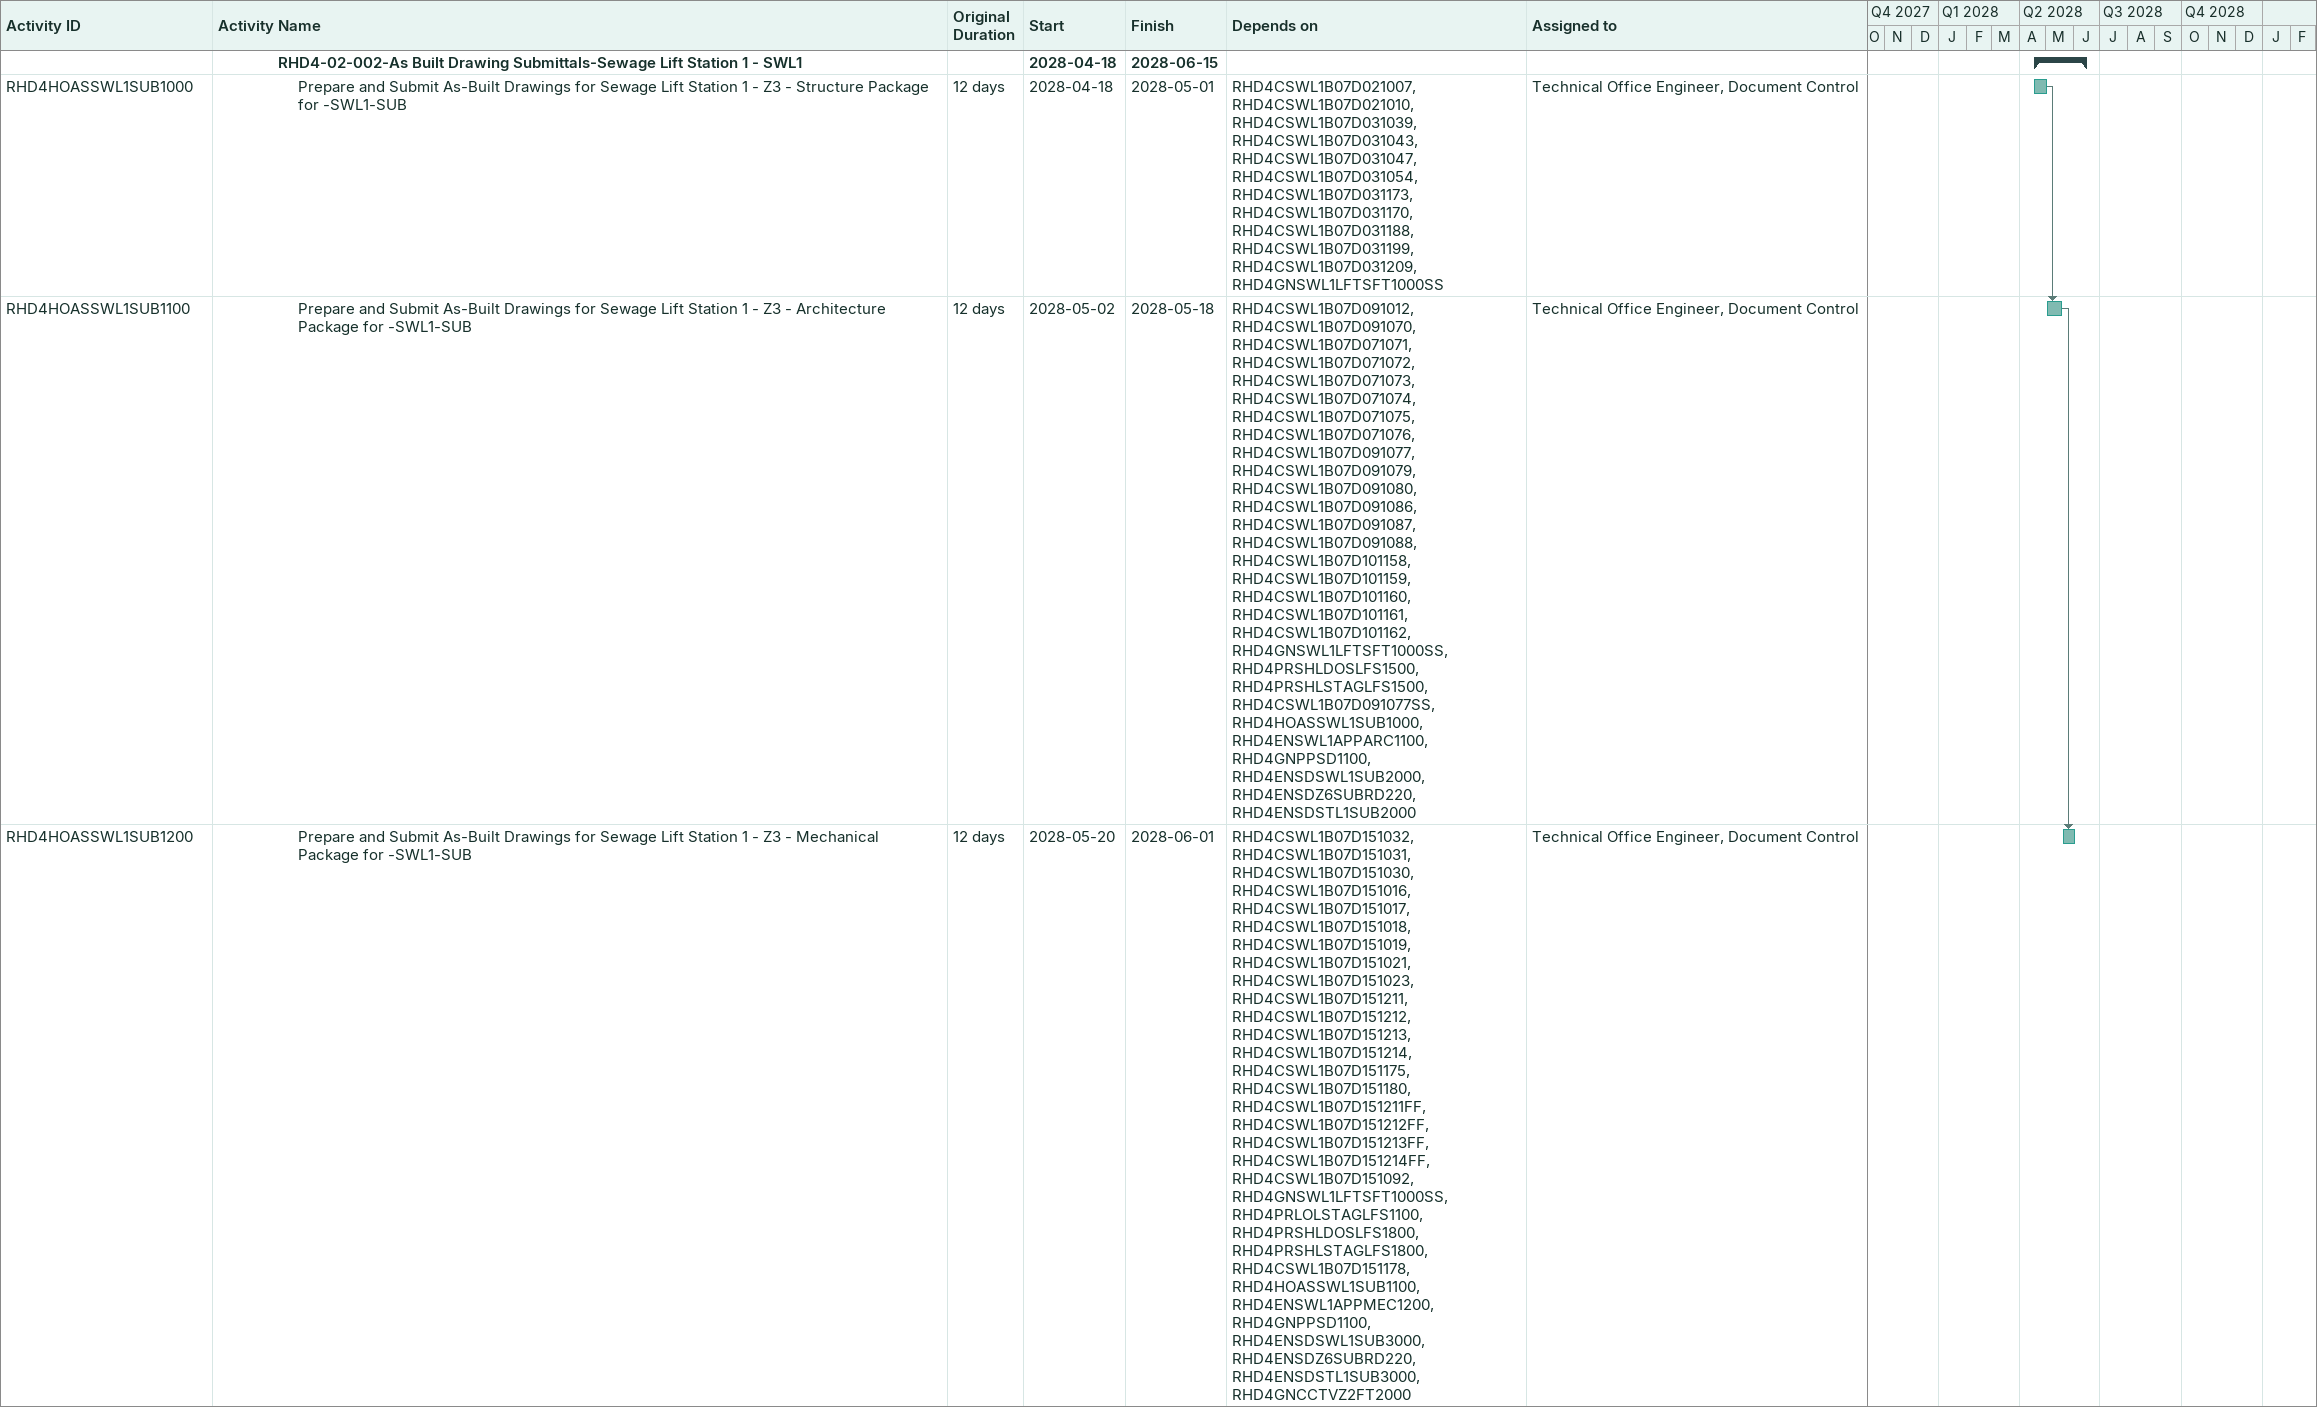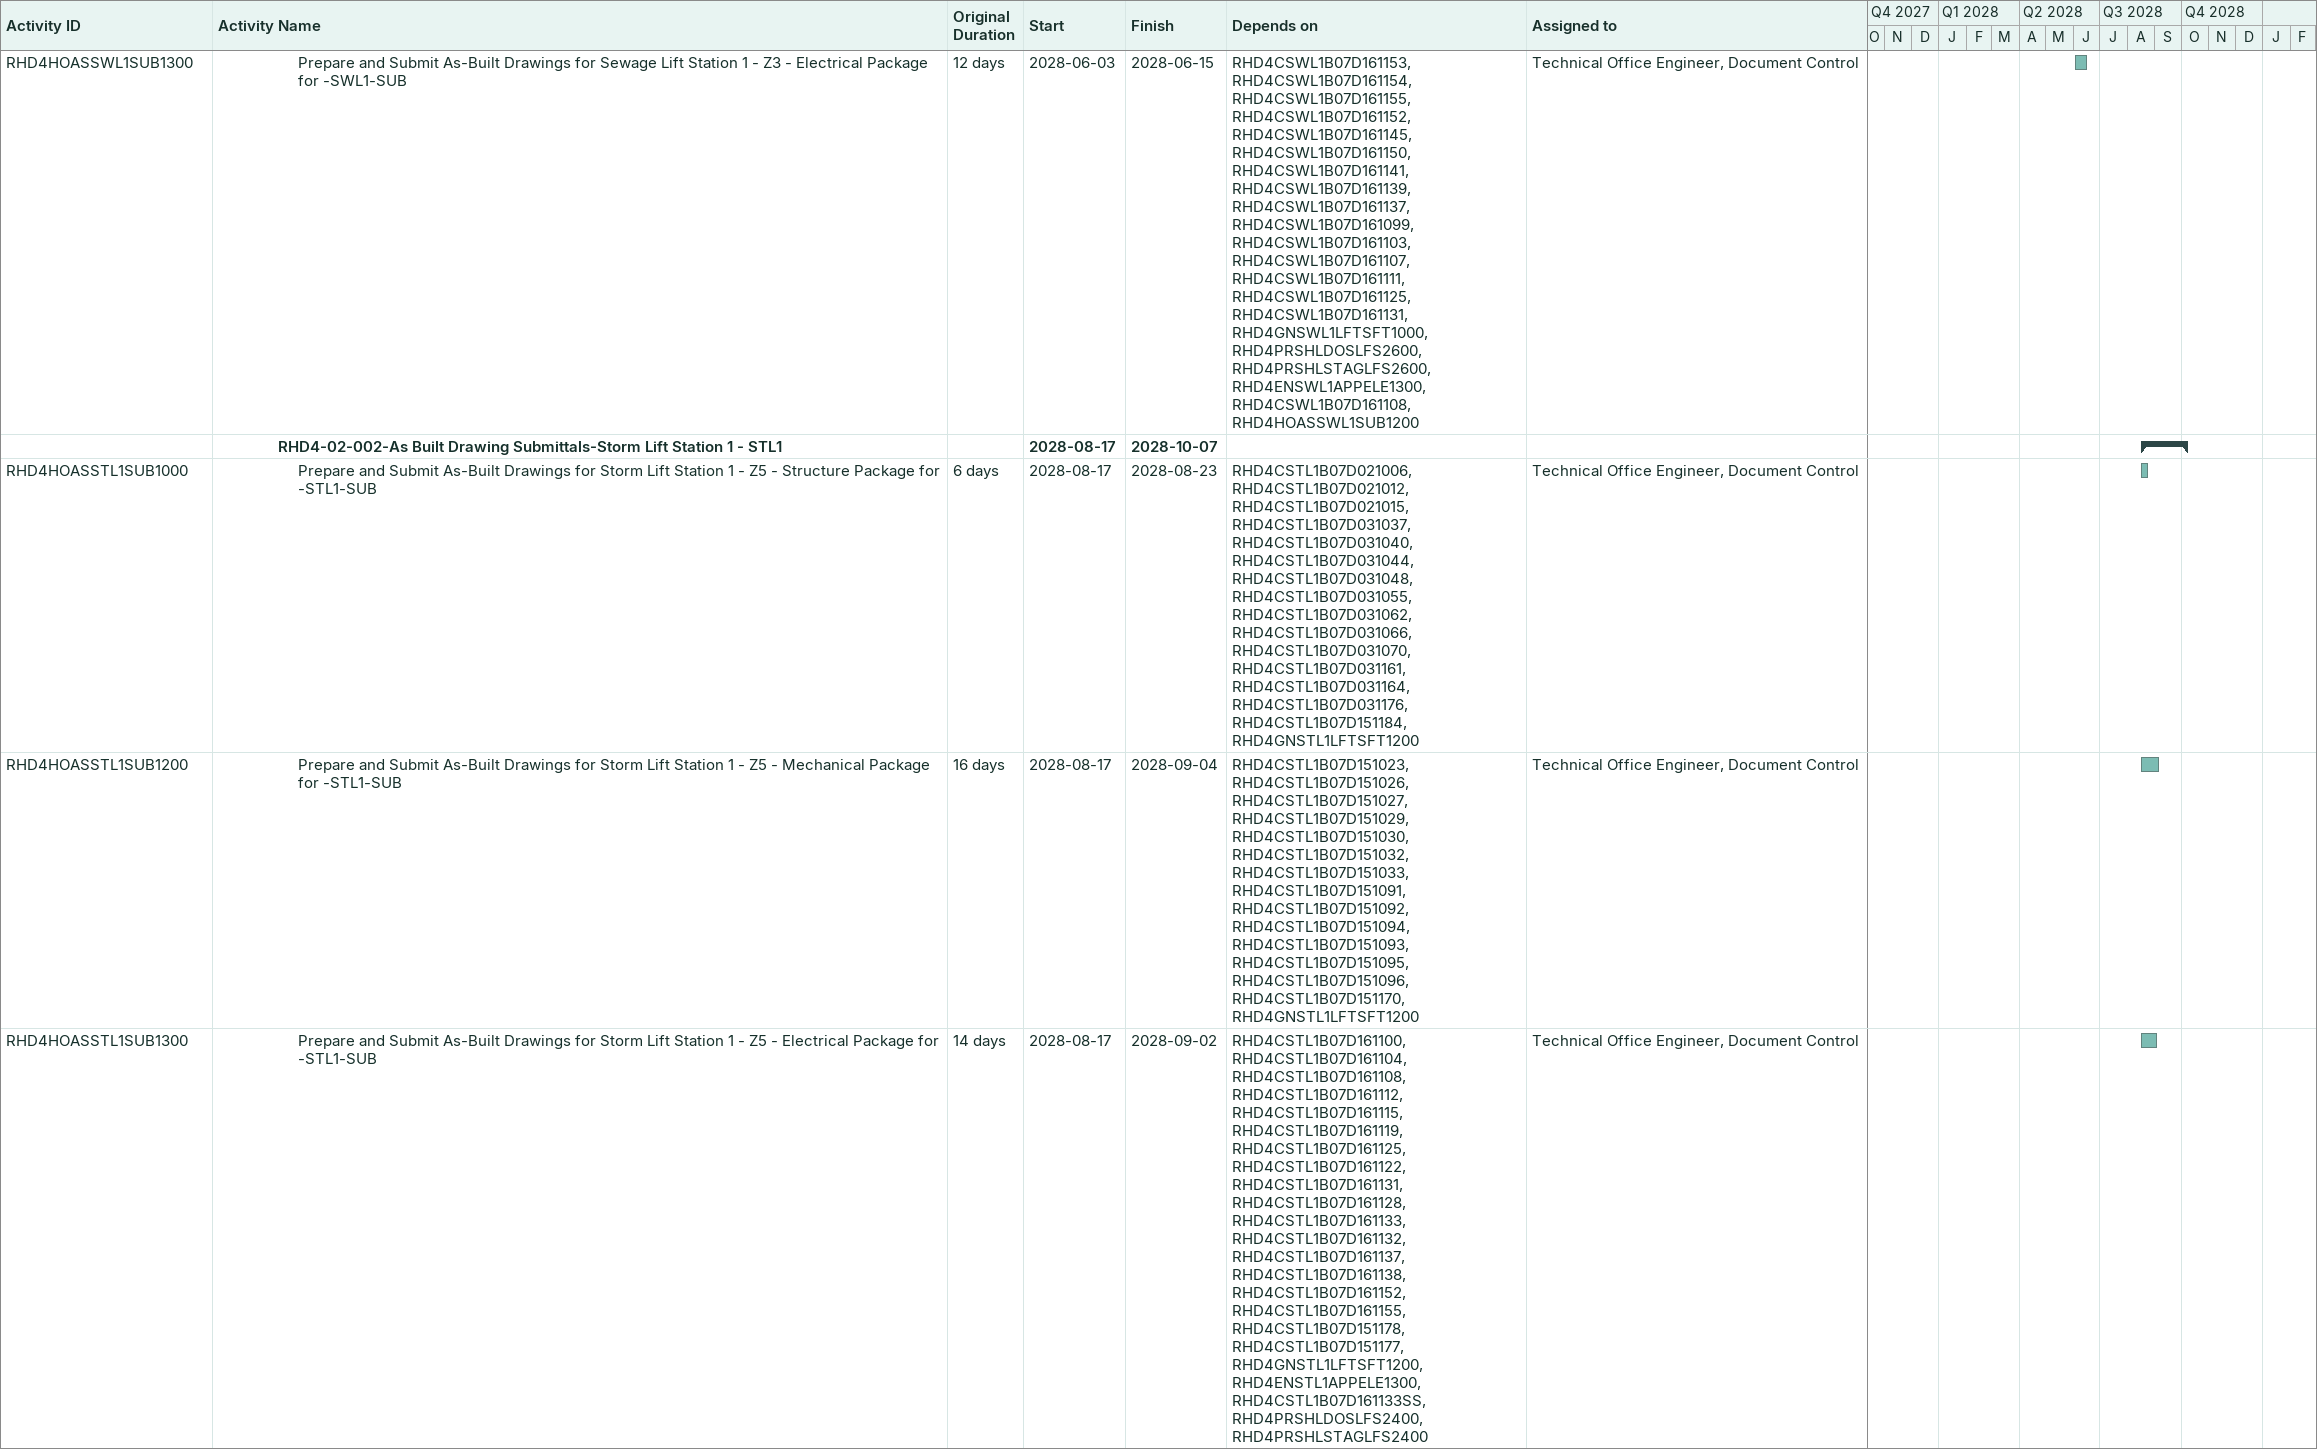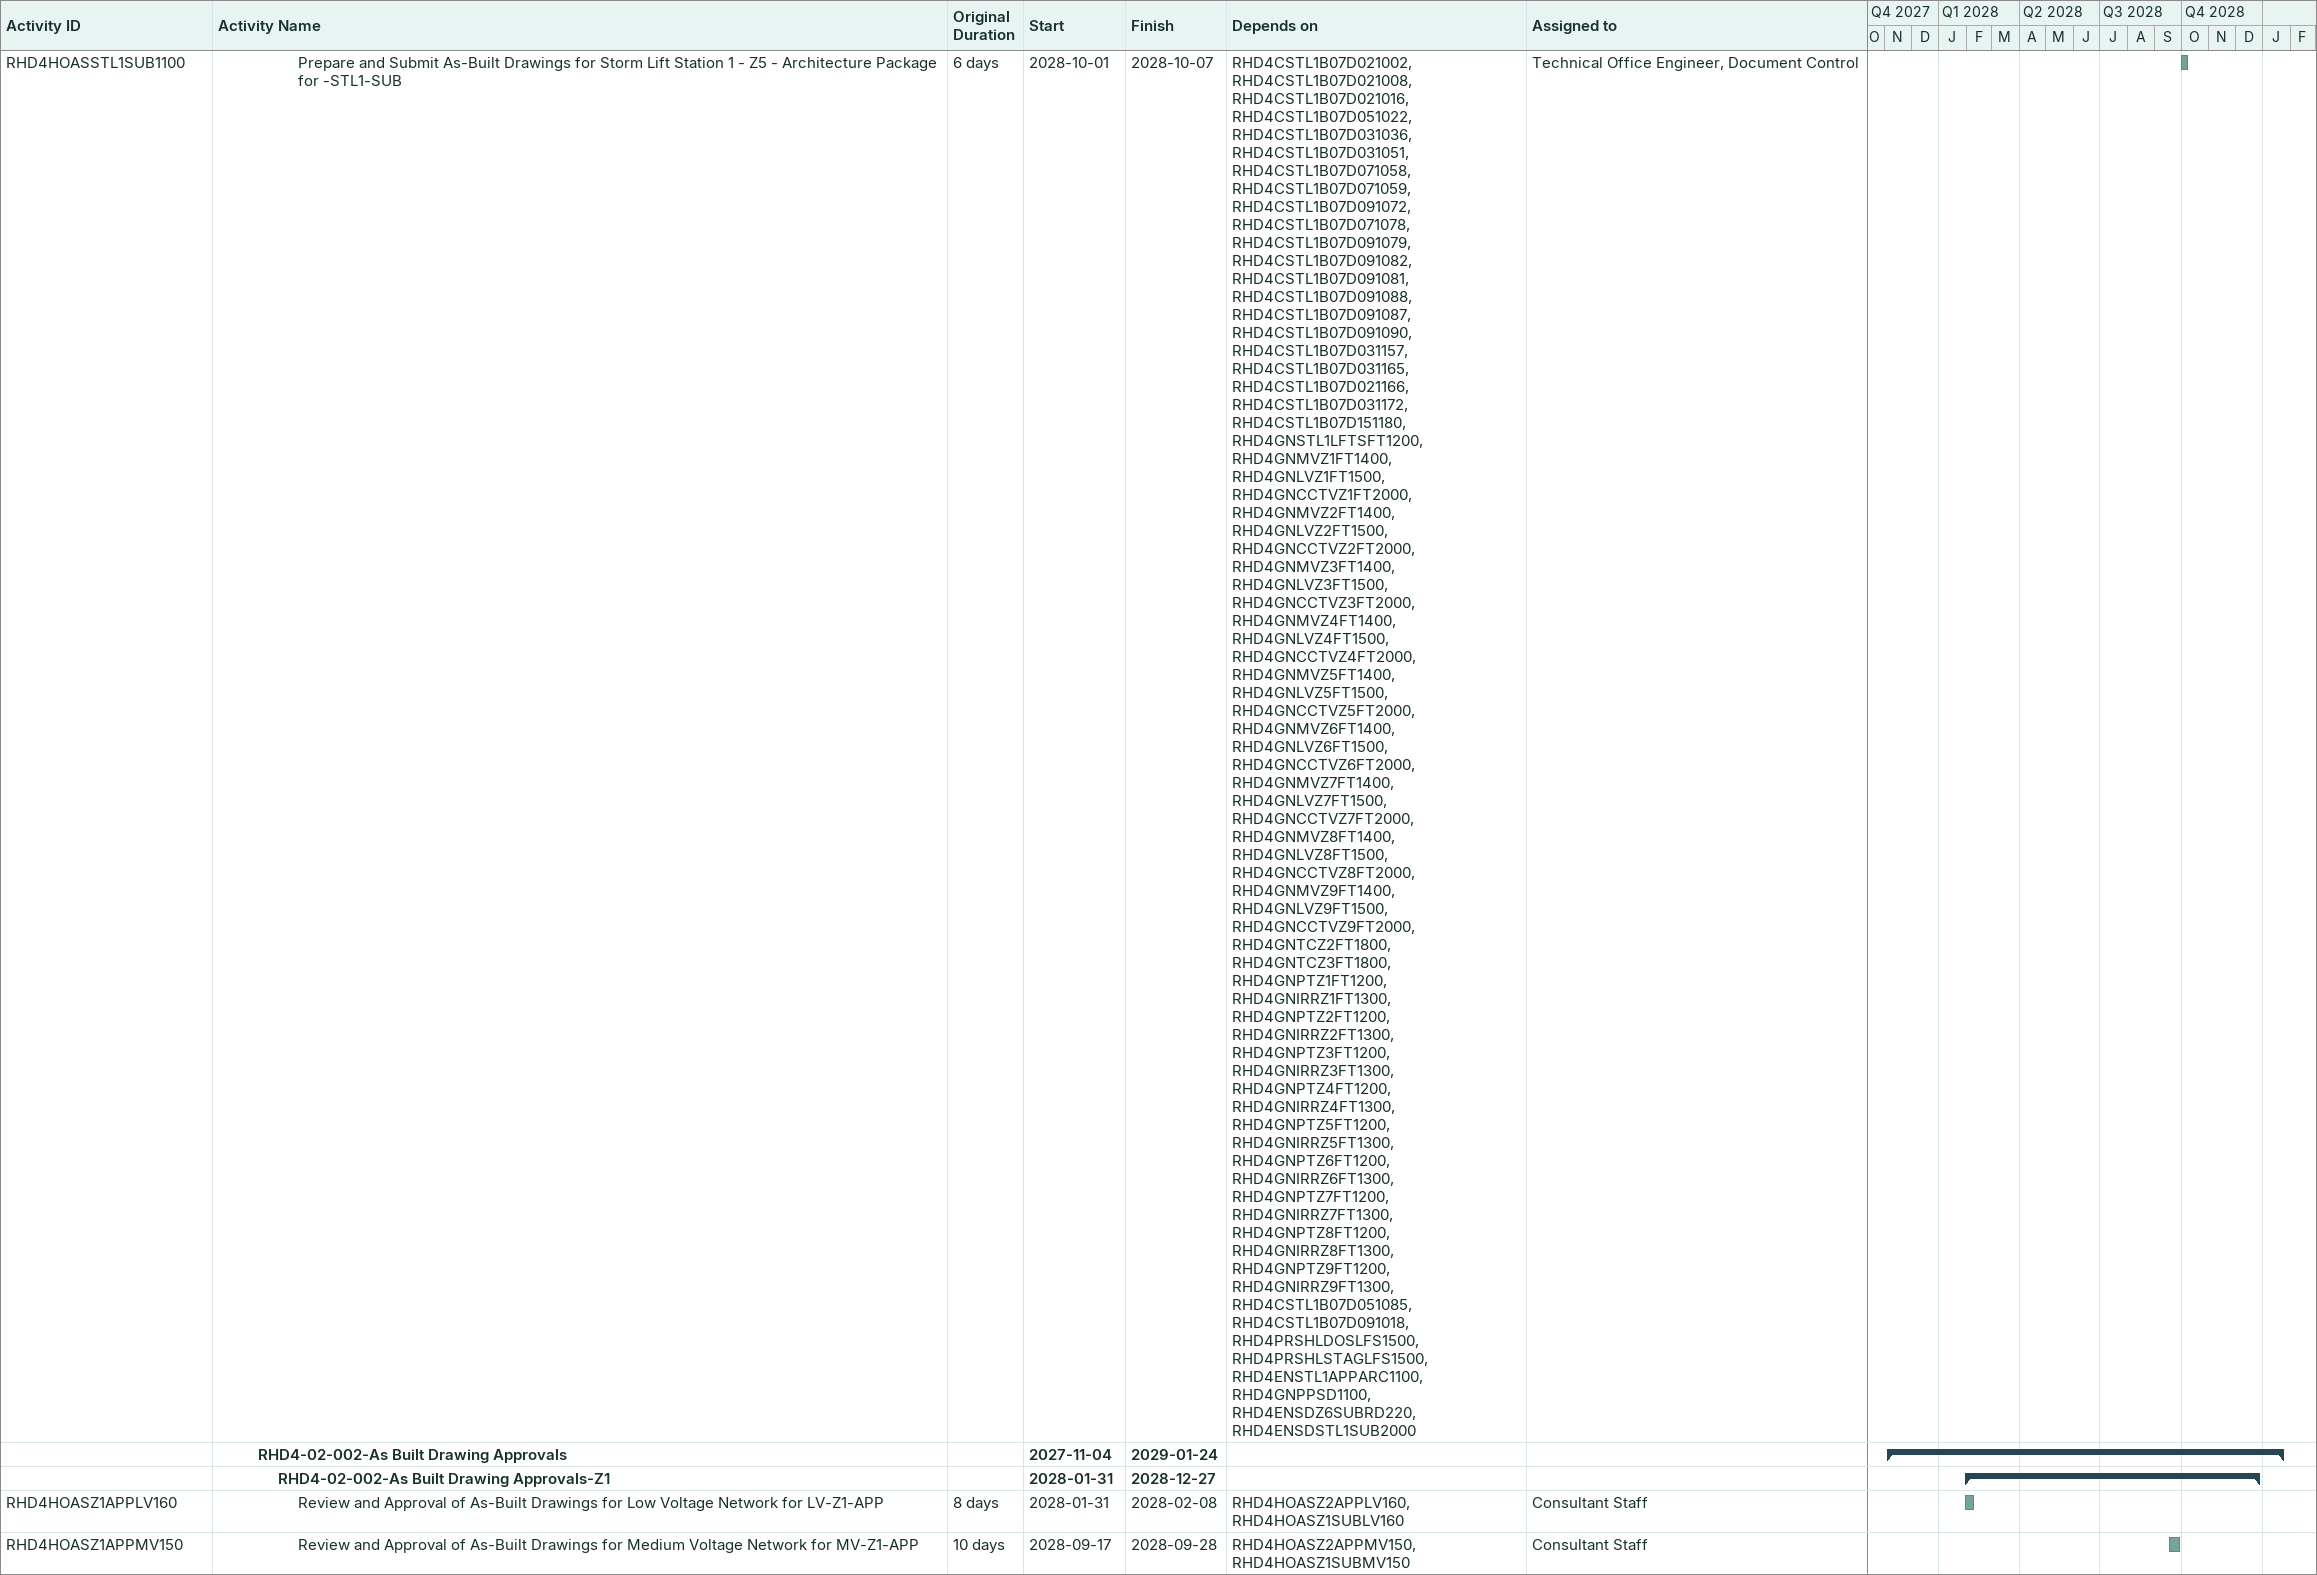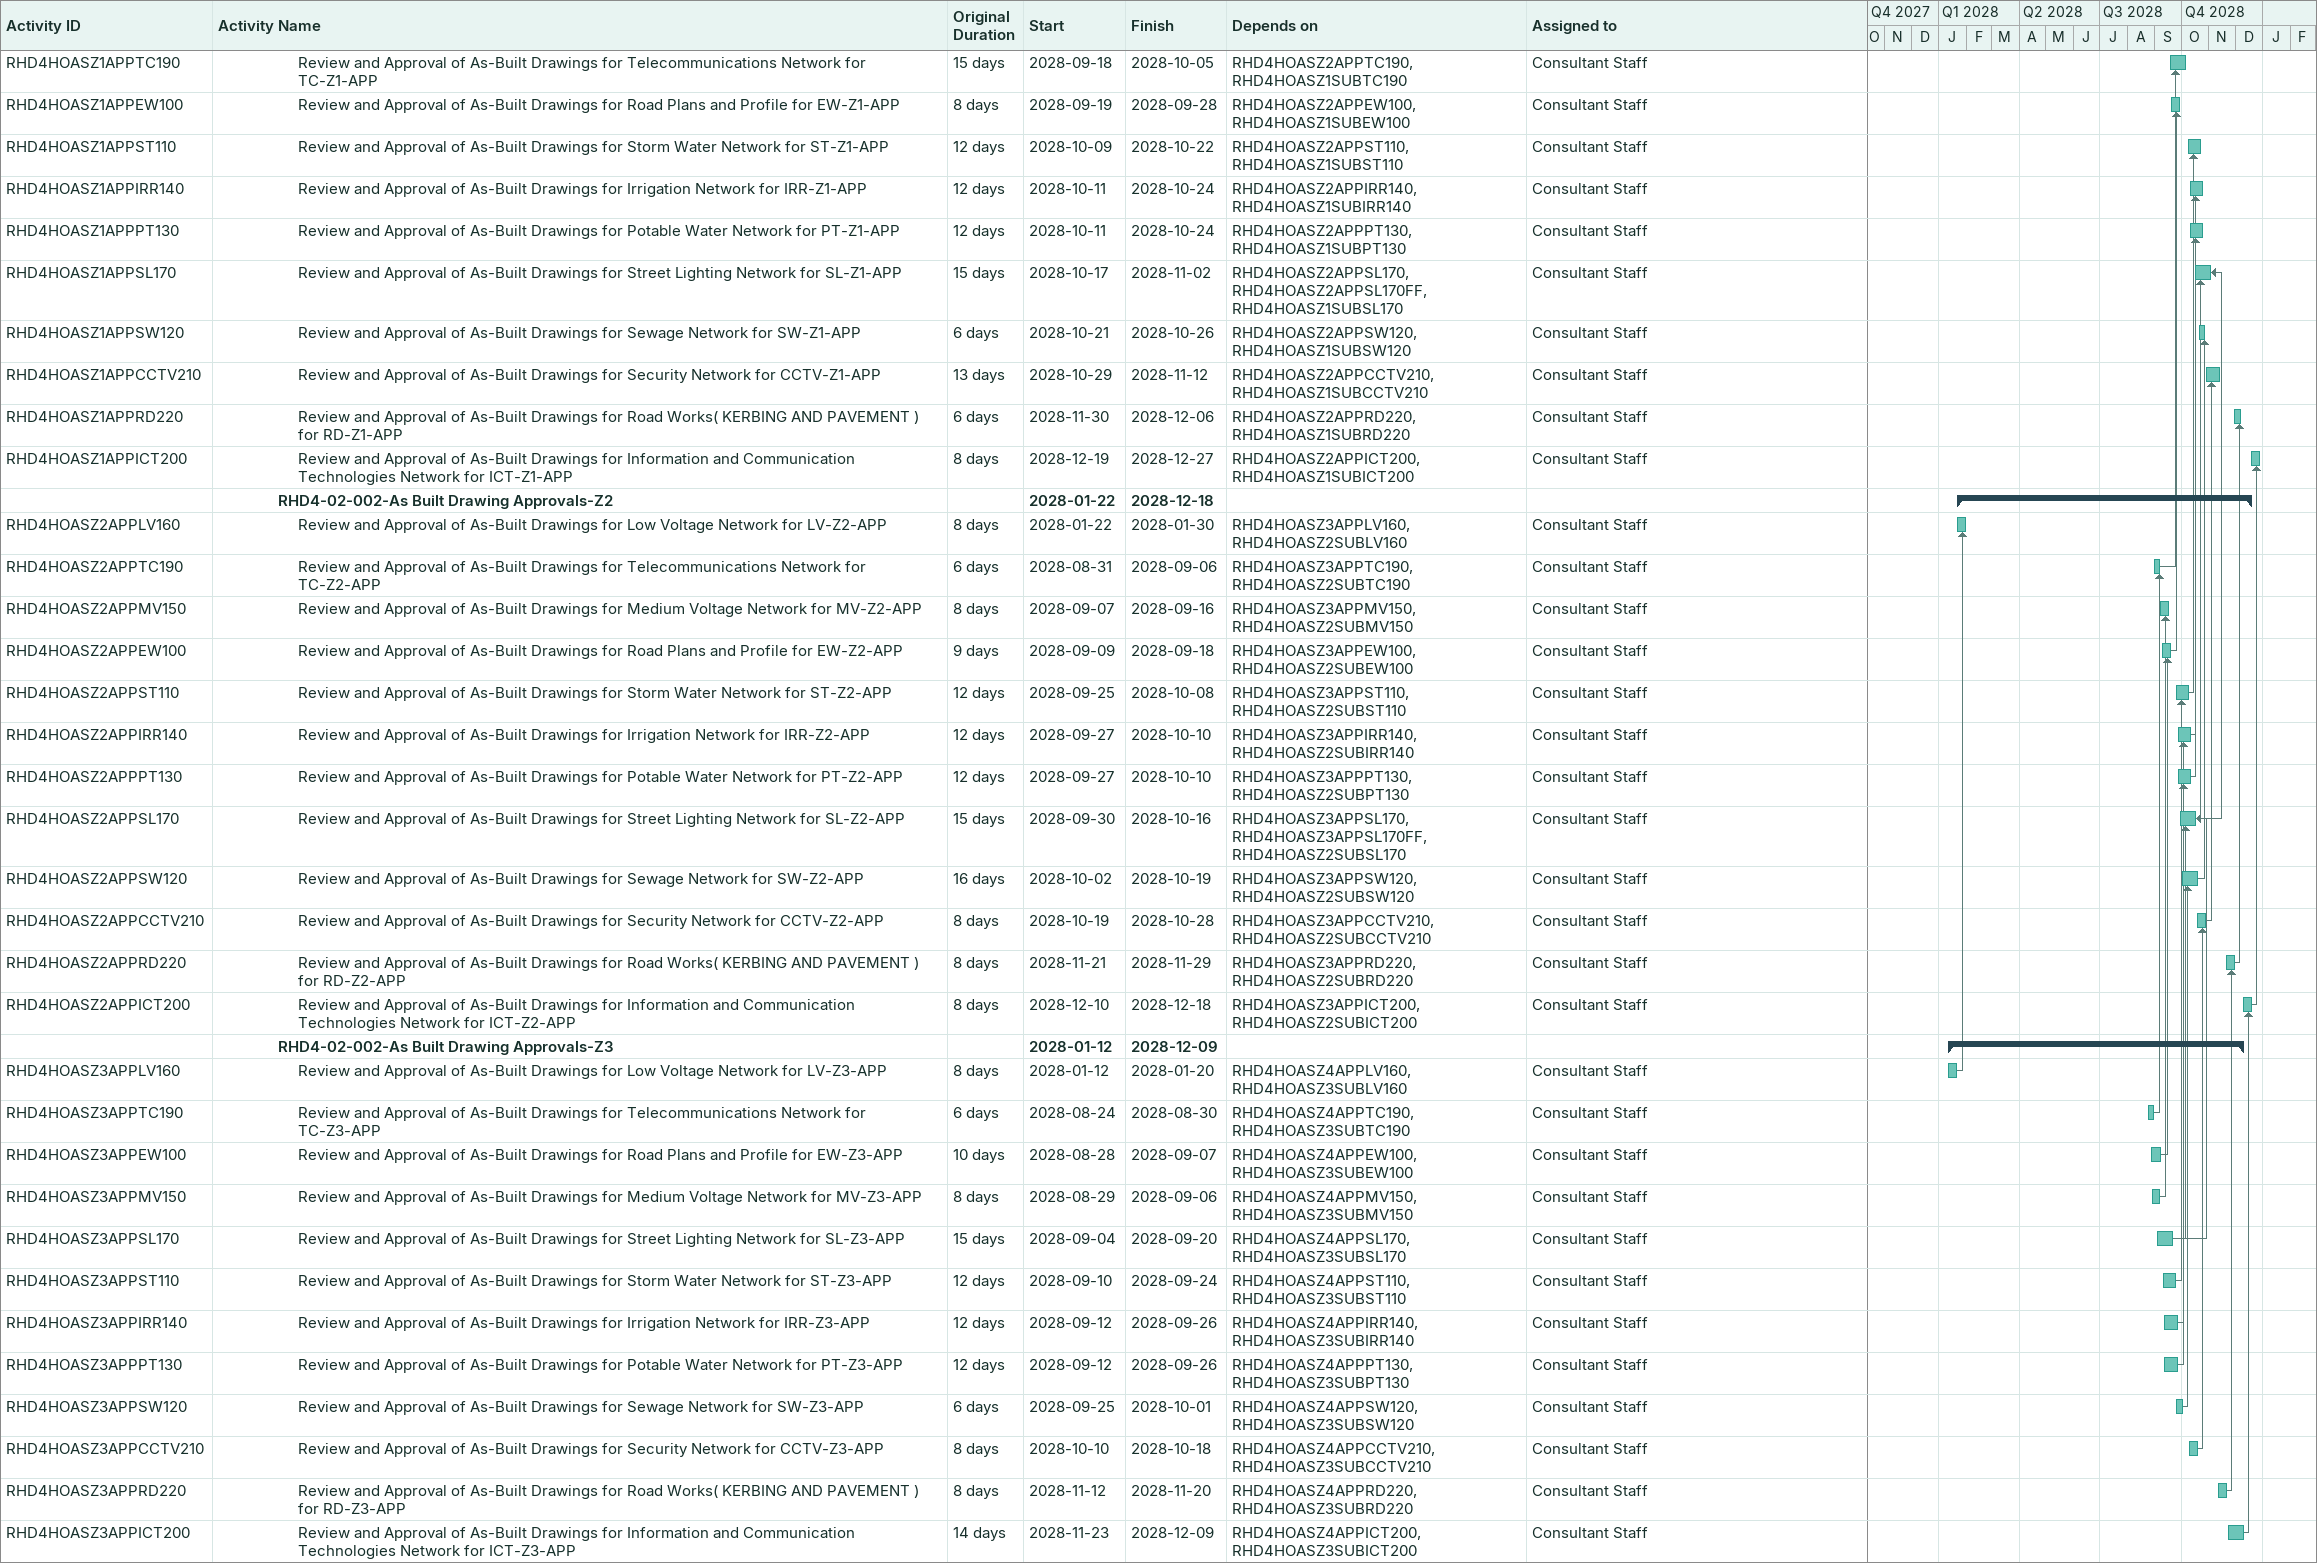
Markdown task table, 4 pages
| ID | Level | Task | Original duration | Start | Finish | Predecessors | Resources |
|---|---|---|---|---|---|---|---|
|  | 4 | **RHD4-02-002-As Built Drawing Submittals-Sewage Lift Station 1 - SWL1** |  | 2028-04-18 | 2028-06-15 |  |  |
| RHD4HOASSWL1SUB1000 | 5 | Prepare and Submit As-Built Drawings for Sewage Lift Station 1 - Z3 - Structure Package for -SWL1-SUB | 12d | 2028-04-18 | 2028-05-01 | RHD4CSWL1B07D021007, RHD4CSWL1B07D021010, RHD4CSWL1B07D031039, RHD4CSWL1B07D031043, RHD4CSWL1B07D031047, RHD4CSWL1B07D031054, RHD4CSWL1B07D031173, RHD4CSWL1B07D031170, RHD4CSWL1B07D031188, RHD4CSWL1B07D031199, RHD4CSWL1B07D031209, RHD4GNSWL1LFTSFT1000SS | Technical Office Engineer, Document Control |
| RHD4HOASSWL1SUB1100 | 5 | Prepare and Submit As-Built Drawings for Sewage Lift Station 1 - Z3 - Architecture Package for -SWL1-SUB | 12d | 2028-05-02 | 2028-05-18 | RHD4CSWL1B07D091012, RHD4CSWL1B07D091070, RHD4CSWL1B07D071071, RHD4CSWL1B07D071072, RHD4CSWL1B07D071073, RHD4CSWL1B07D071074, RHD4CSWL1B07D071075, RHD4CSWL1B07D071076, RHD4CSWL1B07D091077, RHD4CSWL1B07D091079, RHD4CSWL1B07D091080, RHD4CSWL1B07D091086, RHD4CSWL1B07D091087, RHD4CSWL1B07D091088, RHD4CSWL1B07D101158, RHD4CSWL1B07D101159, RHD4CSWL1B07D101160, RHD4CSWL1B07D101161, RHD4CSWL1B07D101162, RHD4GNSWL1LFTSFT1000SS, RHD4PRSHLDOSLFS1500, RHD4PRSHLSTAGLFS1500, RHD4CSWL1B07D091077SS, RHD4HOASSWL1SUB1000, RHD4ENSWL1APPARC1100, RHD4GNPPSD1100, RHD4ENSDSWL1SUB2000, RHD4ENSDZ6SUBRD220, RHD4ENSDSTL1SUB2000 | Technical Office Engineer, Document Control |
| RHD4HOASSWL1SUB1200 | 5 | Prepare and Submit As-Built Drawings for Sewage Lift Station 1 - Z3 - Mechanical Package for -SWL1-SUB | 12d | 2028-05-20 | 2028-06-01 | RHD4CSWL1B07D151032, RHD4CSWL1B07D151031, RHD4CSWL1B07D151030, RHD4CSWL1B07D151016, RHD4CSWL1B07D151017, RHD4CSWL1B07D151018, RHD4CSWL1B07D151019, RHD4CSWL1B07D151021, RHD4CSWL1B07D151023, RHD4CSWL1B07D151211, RHD4CSWL1B07D151212, RHD4CSWL1B07D151213, RHD4CSWL1B07D151214, RHD4CSWL1B07D151175, RHD4CSWL1B07D151180, RHD4CSWL1B07D151211FF, RHD4CSWL1B07D151212FF, RHD4CSWL1B07D151213FF, RHD4CSWL1B07D151214FF, RHD4CSWL1B07D151092, RHD4GNSWL1LFTSFT1000SS, RHD4PRLOLSTAGLFS1100, RHD4PRSHLDOSLFS1800, RHD4PRSHLSTAGLFS1800, RHD4CSWL1B07D151178, RHD4HOASSWL1SUB1100, RHD4ENSWL1APPMEC1200, RHD4GNPPSD1100, RHD4ENSDSWL1SUB3000, RHD4ENSDZ6SUBRD220, RHD4ENSDSTL1SUB3000, RHD4GNCCTVZ2FT2000 | Technical Office Engineer, Document Control |
| RHD4HOASSWL1SUB1300 | 5 | Prepare and Submit As-Built Drawings for Sewage Lift Station 1 - Z3 - Electrical Package for -SWL1-SUB | 12d | 2028-06-03 | 2028-06-15 | RHD4CSWL1B07D161153, RHD4CSWL1B07D161154, RHD4CSWL1B07D161155, RHD4CSWL1B07D161152, RHD4CSWL1B07D161145, RHD4CSWL1B07D161150, RHD4CSWL1B07D161141, RHD4CSWL1B07D161139, RHD4CSWL1B07D161137, RHD4CSWL1B07D161099, RHD4CSWL1B07D161103, RHD4CSWL1B07D161107, RHD4CSWL1B07D161111, RHD4CSWL1B07D161125, RHD4CSWL1B07D161131, RHD4GNSWL1LFTSFT1000, RHD4PRSHLDOSLFS2600, RHD4PRSHLSTAGLFS2600, RHD4ENSWL1APPELE1300, RHD4CSWL1B07D161108, RHD4HOASSWL1SUB1200 | Technical Office Engineer, Document Control |
|  | 4 | **RHD4-02-002-As Built Drawing Submittals-Storm Lift Station 1 - STL1** |  | 2028-08-17 | 2028-10-07 |  |  |
| RHD4HOASSTL1SUB1000 | 5 | Prepare and Submit As-Built Drawings for Storm Lift Station 1 - Z5 - Structure Package for -STL1-SUB | 6d | 2028-08-17 | 2028-08-23 | RHD4CSTL1B07D021006, RHD4CSTL1B07D021012, RHD4CSTL1B07D021015, RHD4CSTL1B07D031037, RHD4CSTL1B07D031040, RHD4CSTL1B07D031044, RHD4CSTL1B07D031048, RHD4CSTL1B07D031055, RHD4CSTL1B07D031062, RHD4CSTL1B07D031066, RHD4CSTL1B07D031070, RHD4CSTL1B07D031161, RHD4CSTL1B07D031164, RHD4CSTL1B07D031176, RHD4CSTL1B07D151184, RHD4GNSTL1LFTSFT1200 | Technical Office Engineer, Document Control |
| RHD4HOASSTL1SUB1200 | 5 | Prepare and Submit As-Built Drawings for Storm Lift Station 1 - Z5 - Mechanical Package for -STL1-SUB | 16d | 2028-08-17 | 2028-09-04 | RHD4CSTL1B07D151023, RHD4CSTL1B07D151026, RHD4CSTL1B07D151027, RHD4CSTL1B07D151029, RHD4CSTL1B07D151030, RHD4CSTL1B07D151032, RHD4CSTL1B07D151033, RHD4CSTL1B07D151091, RHD4CSTL1B07D151092, RHD4CSTL1B07D151094, RHD4CSTL1B07D151093, RHD4CSTL1B07D151095, RHD4CSTL1B07D151096, RHD4CSTL1B07D151170, RHD4GNSTL1LFTSFT1200 | Technical Office Engineer, Document Control |
| RHD4HOASSTL1SUB1300 | 5 | Prepare and Submit As-Built Drawings for Storm Lift Station 1 - Z5 - Electrical Package for -STL1-SUB | 14d | 2028-08-17 | 2028-09-02 | RHD4CSTL1B07D161100, RHD4CSTL1B07D161104, RHD4CSTL1B07D161108, RHD4CSTL1B07D161112, RHD4CSTL1B07D161115, RHD4CSTL1B07D161119, RHD4CSTL1B07D161125, RHD4CSTL1B07D161122, RHD4CSTL1B07D161131, RHD4CSTL1B07D161128, RHD4CSTL1B07D161133, RHD4CSTL1B07D161132, RHD4CSTL1B07D161137, RHD4CSTL1B07D161138, RHD4CSTL1B07D161152, RHD4CSTL1B07D161155, RHD4CSTL1B07D151178, RHD4CSTL1B07D151177, RHD4GNSTL1LFTSFT1200, RHD4ENSTL1APPELE1300, RHD4CSTL1B07D161133SS, RHD4PRSHLDOSLFS2400, RHD4PRSHLSTAGLFS2400 | Technical Office Engineer, Document Control |
| RHD4HOASSTL1SUB1100 | 5 | Prepare and Submit As-Built Drawings for Storm Lift Station 1 - Z5 - Architecture Package for -STL1-SUB | 6d | 2028-10-01 | 2028-10-07 | RHD4CSTL1B07D021002, RHD4CSTL1B07D021008, RHD4CSTL1B07D021016, RHD4CSTL1B07D051022, RHD4CSTL1B07D031036, RHD4CSTL1B07D031051, RHD4CSTL1B07D071058, RHD4CSTL1B07D071059, RHD4CSTL1B07D091072, RHD4CSTL1B07D071078, RHD4CSTL1B07D091079, RHD4CSTL1B07D091082, RHD4CSTL1B07D091081, RHD4CSTL1B07D091088, RHD4CSTL1B07D091087, RHD4CSTL1B07D091090, RHD4CSTL1B07D031157, RHD4CSTL1B07D031165, RHD4CSTL1B07D021166, RHD4CSTL1B07D031172, RHD4CSTL1B07D151180, RHD4GNSTL1LFTSFT1200, RHD4GNMVZ1FT1400, RHD4GNLVZ1FT1500, RHD4GNCCTVZ1FT2000, RHD4GNMVZ2FT1400, RHD4GNLVZ2FT1500, RHD4GNCCTVZ2FT2000, RHD4GNMVZ3FT1400, RHD4GNLVZ3FT1500, RHD4GNCCTVZ3FT2000, RHD4GNMVZ4FT1400, RHD4GNLVZ4FT1500, RHD4GNCCTVZ4FT2000, RHD4GNMVZ5FT1400, RHD4GNLVZ5FT1500, RHD4GNCCTVZ5FT2000, RHD4GNMVZ6FT1400, RHD4GNLVZ6FT1500, RHD4GNCCTVZ6FT2000, RHD4GNMVZ7FT1400, RHD4GNLVZ7FT1500, RHD4GNCCTVZ7FT2000, RHD4GNMVZ8FT1400, RHD4GNLVZ8FT1500, RHD4GNCCTVZ8FT2000, RHD4GNMVZ9FT1400, RHD4GNLVZ9FT1500, RHD4GNCCTVZ9FT2000, RHD4GNTCZ2FT1800, RHD4GNTCZ3FT1800, RHD4GNPTZ1FT1200, RHD4GNIRRZ1FT1300, RHD4GNPTZ2FT1200, RHD4GNIRRZ2FT1300, RHD4GNPTZ3FT1200, RHD4GNIRRZ3FT1300, RHD4GNPTZ4FT1200, RHD4GNIRRZ4FT1300, RHD4GNPTZ5FT1200, RHD4GNIRRZ5FT1300, RHD4GNPTZ6FT1200, RHD4GNIRRZ6FT1300, RHD4GNPTZ7FT1200, RHD4GNIRRZ7FT1300, RHD4GNPTZ8FT1200, RHD4GNIRRZ8FT1300, RHD4GNPTZ9FT1200, RHD4GNIRRZ9FT1300, RHD4CSTL1B07D051085, RHD4CSTL1B07D091018, RHD4PRSHLDOSLFS1500, RHD4PRSHLSTAGLFS1500, RHD4ENSTL1APPARC1100, RHD4GNPPSD1100, RHD4ENSDZ6SUBRD220, RHD4ENSDSTL1SUB2000 | Technical Office Engineer, Document Control |
|  | 3 | **RHD4-02-002-As Built Drawing Approvals** |  | 2027-11-04 | 2029-01-24 |  |  |
|  | 4 | **RHD4-02-002-As Built Drawing Approvals-Z1** |  | 2028-01-31 | 2028-12-27 |  |  |
| RHD4HOASZ1APPLV160 | 5 | Review and Approval of As-Built Drawings for Low Voltage Network for LV-Z1-APP | 8d | 2028-01-31 | 2028-02-08 | RHD4HOASZ2APPLV160, RHD4HOASZ1SUBLV160 | Consultant Staff |
| RHD4HOASZ1APPMV150 | 5 | Review and Approval of As-Built Drawings for Medium Voltage Network for MV-Z1-APP | 10d | 2028-09-17 | 2028-09-28 | RHD4HOASZ2APPMV150, RHD4HOASZ1SUBMV150 | Consultant Staff |
| RHD4HOASZ1APPTC190 | 5 | Review and Approval of As-Built Drawings for Telecommunications Network for TC-Z1-APP | 15d | 2028-09-18 | 2028-10-05 | RHD4HOASZ2APPTC190, RHD4HOASZ1SUBTC190 | Consultant Staff |
| RHD4HOASZ1APPEW100 | 5 | Review and Approval of As-Built Drawings for Road Plans and Profile for EW-Z1-APP | 8d | 2028-09-19 | 2028-09-28 | RHD4HOASZ2APPEW100, RHD4HOASZ1SUBEW100 | Consultant Staff |
| RHD4HOASZ1APPST110 | 5 | Review and Approval of As-Built Drawings for Storm Water Network for ST-Z1-APP | 12d | 2028-10-09 | 2028-10-22 | RHD4HOASZ2APPST110, RHD4HOASZ1SUBST110 | Consultant Staff |
| RHD4HOASZ1APPIRR140 | 5 | Review and Approval of As-Built Drawings for Irrigation Network for IRR-Z1-APP | 12d | 2028-10-11 | 2028-10-24 | RHD4HOASZ2APPIRR140, RHD4HOASZ1SUBIRR140 | Consultant Staff |
| RHD4HOASZ1APPPT130 | 5 | Review and Approval of As-Built Drawings for Potable Water Network for PT-Z1-APP | 12d | 2028-10-11 | 2028-10-24 | RHD4HOASZ2APPPT130, RHD4HOASZ1SUBPT130 | Consultant Staff |
| RHD4HOASZ1APPSL170 | 5 | Review and Approval of As-Built Drawings for Street Lighting Network for SL-Z1-APP | 15d | 2028-10-17 | 2028-11-02 | RHD4HOASZ2APPSL170, RHD4HOASZ2APPSL170FF, RHD4HOASZ1SUBSL170 | Consultant Staff |
| RHD4HOASZ1APPSW120 | 5 | Review and Approval of As-Built Drawings for Sewage Network for SW-Z1-APP | 6d | 2028-10-21 | 2028-10-26 | RHD4HOASZ2APPSW120, RHD4HOASZ1SUBSW120 | Consultant Staff |
| RHD4HOASZ1APPCCTV210 | 5 | Review and Approval of As-Built Drawings for Security Network for CCTV-Z1-APP | 13d | 2028-10-29 | 2028-11-12 | RHD4HOASZ2APPCCTV210, RHD4HOASZ1SUBCCTV210 | Consultant Staff |
| RHD4HOASZ1APPRD220 | 5 | Review and Approval of As-Built Drawings for Road Works( KERBING AND PAVEMENT ) for RD-Z1-APP | 6d | 2028-11-30 | 2028-12-06 | RHD4HOASZ2APPRD220, RHD4HOASZ1SUBRD220 | Consultant Staff |
| RHD4HOASZ1APPICT200 | 5 | Review and Approval of As-Built Drawings for Information and Communication Technologies Network for ICT-Z1-APP | 8d | 2028-12-19 | 2028-12-27 | RHD4HOASZ2APPICT200, RHD4HOASZ1SUBICT200 | Consultant Staff |
|  | 4 | **RHD4-02-002-As Built Drawing Approvals-Z2** |  | 2028-01-22 | 2028-12-18 |  |  |
| RHD4HOASZ2APPLV160 | 5 | Review and Approval of As-Built Drawings for Low Voltage Network for LV-Z2-APP | 8d | 2028-01-22 | 2028-01-30 | RHD4HOASZ3APPLV160, RHD4HOASZ2SUBLV160 | Consultant Staff |
| RHD4HOASZ2APPTC190 | 5 | Review and Approval of As-Built Drawings for Telecommunications Network for TC-Z2-APP | 6d | 2028-08-31 | 2028-09-06 | RHD4HOASZ3APPTC190, RHD4HOASZ2SUBTC190 | Consultant Staff |
| RHD4HOASZ2APPMV150 | 5 | Review and Approval of As-Built Drawings for Medium Voltage Network for MV-Z2-APP | 8d | 2028-09-07 | 2028-09-16 | RHD4HOASZ3APPMV150, RHD4HOASZ2SUBMV150 | Consultant Staff |
| RHD4HOASZ2APPEW100 | 5 | Review and Approval of As-Built Drawings for Road Plans and Profile for EW-Z2-APP | 9d | 2028-09-09 | 2028-09-18 | RHD4HOASZ3APPEW100, RHD4HOASZ2SUBEW100 | Consultant Staff |
| RHD4HOASZ2APPST110 | 5 | Review and Approval of As-Built Drawings for Storm Water Network for ST-Z2-APP | 12d | 2028-09-25 | 2028-10-08 | RHD4HOASZ3APPST110, RHD4HOASZ2SUBST110 | Consultant Staff |
| RHD4HOASZ2APPIRR140 | 5 | Review and Approval of As-Built Drawings for Irrigation Network for IRR-Z2-APP | 12d | 2028-09-27 | 2028-10-10 | RHD4HOASZ3APPIRR140, RHD4HOASZ2SUBIRR140 | Consultant Staff |
| RHD4HOASZ2APPPT130 | 5 | Review and Approval of As-Built Drawings for Potable Water Network for PT-Z2-APP | 12d | 2028-09-27 | 2028-10-10 | RHD4HOASZ3APPPT130, RHD4HOASZ2SUBPT130 | Consultant Staff |
| RHD4HOASZ2APPSL170 | 5 | Review and Approval of As-Built Drawings for Street Lighting Network for SL-Z2-APP | 15d | 2028-09-30 | 2028-10-16 | RHD4HOASZ3APPSL170, RHD4HOASZ3APPSL170FF, RHD4HOASZ2SUBSL170 | Consultant Staff |
| RHD4HOASZ2APPSW120 | 5 | Review and Approval of As-Built Drawings for Sewage Network for SW-Z2-APP | 16d | 2028-10-02 | 2028-10-19 | RHD4HOASZ3APPSW120, RHD4HOASZ2SUBSW120 | Consultant Staff |
| RHD4HOASZ2APPCCTV210 | 5 | Review and Approval of As-Built Drawings for Security Network for CCTV-Z2-APP | 8d | 2028-10-19 | 2028-10-28 | RHD4HOASZ3APPCCTV210, RHD4HOASZ2SUBCCTV210 | Consultant Staff |
| RHD4HOASZ2APPRD220 | 5 | Review and Approval of As-Built Drawings for Road Works( KERBING AND PAVEMENT ) for RD-Z2-APP | 8d | 2028-11-21 | 2028-11-29 | RHD4HOASZ3APPRD220, RHD4HOASZ2SUBRD220 | Consultant Staff |
| RHD4HOASZ2APPICT200 | 5 | Review and Approval of As-Built Drawings for Information and Communication Technologies Network for ICT-Z2-APP | 8d | 2028-12-10 | 2028-12-18 | RHD4HOASZ3APPICT200, RHD4HOASZ2SUBICT200 | Consultant Staff |
|  | 4 | **RHD4-02-002-As Built Drawing Approvals-Z3** |  | 2028-01-12 | 2028-12-09 |  |  |
| RHD4HOASZ3APPLV160 | 5 | Review and Approval of As-Built Drawings for Low Voltage Network for LV-Z3-APP | 8d | 2028-01-12 | 2028-01-20 | RHD4HOASZ4APPLV160, RHD4HOASZ3SUBLV160 | Consultant Staff |
| RHD4HOASZ3APPTC190 | 5 | Review and Approval of As-Built Drawings for Telecommunications Network for TC-Z3-APP | 6d | 2028-08-24 | 2028-08-30 | RHD4HOASZ4APPTC190, RHD4HOASZ3SUBTC190 | Consultant Staff |
| RHD4HOASZ3APPEW100 | 5 | Review and Approval of As-Built Drawings for Road Plans and Profile for EW-Z3-APP | 10d | 2028-08-28 | 2028-09-07 | RHD4HOASZ4APPEW100, RHD4HOASZ3SUBEW100 | Consultant Staff |
| RHD4HOASZ3APPMV150 | 5 | Review and Approval of As-Built Drawings for Medium Voltage Network for MV-Z3-APP | 8d | 2028-08-29 | 2028-09-06 | RHD4HOASZ4APPMV150, RHD4HOASZ3SUBMV150 | Consultant Staff |
| RHD4HOASZ3APPSL170 | 5 | Review and Approval of As-Built Drawings for Street Lighting Network for SL-Z3-APP | 15d | 2028-09-04 | 2028-09-20 | RHD4HOASZ4APPSL170, RHD4HOASZ3SUBSL170 | Consultant Staff |
| RHD4HOASZ3APPST110 | 5 | Review and Approval of As-Built Drawings for Storm Water Network for ST-Z3-APP | 12d | 2028-09-10 | 2028-09-24 | RHD4HOASZ4APPST110, RHD4HOASZ3SUBST110 | Consultant Staff |
| RHD4HOASZ3APPIRR140 | 5 | Review and Approval of As-Built Drawings for Irrigation Network for IRR-Z3-APP | 12d | 2028-09-12 | 2028-09-26 | RHD4HOASZ4APPIRR140, RHD4HOASZ3SUBIRR140 | Consultant Staff |
| RHD4HOASZ3APPPT130 | 5 | Review and Approval of As-Built Drawings for Potable Water Network for PT-Z3-APP | 12d | 2028-09-12 | 2028-09-26 | RHD4HOASZ4APPPT130, RHD4HOASZ3SUBPT130 | Consultant Staff |
| RHD4HOASZ3APPSW120 | 5 | Review and Approval of As-Built Drawings for Sewage Network for SW-Z3-APP | 6d | 2028-09-25 | 2028-10-01 | RHD4HOASZ4APPSW120, RHD4HOASZ3SUBSW120 | Consultant Staff |
| RHD4HOASZ3APPCCTV210 | 5 | Review and Approval of As-Built Drawings for Security Network for CCTV-Z3-APP | 8d | 2028-10-10 | 2028-10-18 | RHD4HOASZ4APPCCTV210, RHD4HOASZ3SUBCCTV210 | Consultant Staff |
| RHD4HOASZ3APPRD220 | 5 | Review and Approval of As-Built Drawings for Road Works( KERBING AND PAVEMENT ) for RD-Z3-APP | 8d | 2028-11-12 | 2028-11-20 | RHD4HOASZ4APPRD220, RHD4HOASZ3SUBRD220 | Consultant Staff |
| RHD4HOASZ3APPICT200 | 5 | Review and Approval of As-Built Drawings for Information and Communication Technologies Network for ICT-Z3-APP | 14d | 2028-11-23 | 2028-12-09 | RHD4HOASZ4APPICT200, RHD4HOASZ3SUBICT200 | Consultant Staff |
